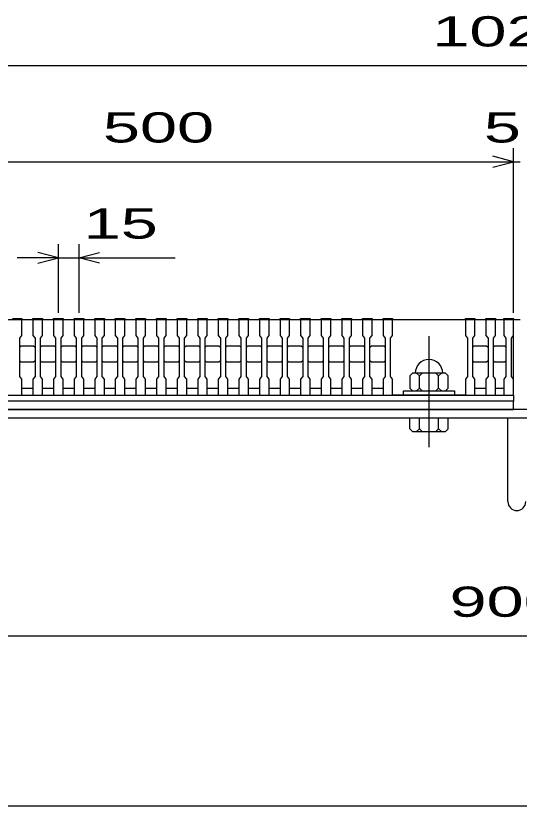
# Model space of a CAD drawing. Units: millimetres, scale not verified. Extents: x -1820 to 1731, y -1282 to 1054.
# Drawn here: x -1215 to -848, y -1146 to -571 of the extents above; entities that cross this region are included whole.
import ezdxf
from ezdxf.enums import TextEntityAlignment as Align

# ---------------------------------------------------------------- set-up
doc = ezdxf.new("R2010")
doc.units = ezdxf.units.MM
doc.header["$LTSCALE"] = 10
doc.linetypes.add('CHAIN', pattern=[18.5, 12, -1.5, 3.5, -1.5])
for name, color, linetype, lineweight in [('0_2', 150, 'Continuous', 25), ('16', 3, 'Continuous', 25), ('19', 6, 'Continuous', 25), ('22', 4, 'Continuous', 25)]:
    doc.layers.add(name, color=color, linetype=linetype, lineweight=lineweight)
doc.styles.add('ベクトル', font='')
doc.styles.get('ベクトル').set_extended_font_data('ベクトル')

msp = doc.modelspace()

# ---------------------------------------------------------------- linework, layer by layer
at = {"layer": '0_2'}
msp.add_line((1731, -1146.5), (-1729, -1146.5), dxfattribs=at)
at = {"layer": '16'}
for p, q in [((-1352.5, -792), (-852.5, -792)), ((-1217.5, -791.3), (-1210.5, -791.3)), ((-1210.5, -792), (-1217.5, -792)), ((-1210.5, -791.3), (-1210.5, -792)), ((-1210.5, -803.5), (-1210.5, -792)), ((-1202.5, -792), (-1202.5, -791.3)), ((-1202.5, -791.3), (-1195.5, -791.3)), ((-1202.5, -792), (-1202.5, -803.5)), ((-1195.5, -792), (-1202.5, -792)), ((-1195.5, -791.3), (-1195.5, -792)), ((-1195.5, -803.5), (-1195.5, -792)), ((-1187.5, -792), (-1187.5, -791.3)), ((-1187.5, -791.3), (-1180.5, -791.3)), ((-1187.5, -792), (-1187.5, -803.5)), ((-1180.5, -792), (-1187.5, -792)), ((-1180.5, -791.3), (-1180.5, -792)), ((-1180.5, -803.5), (-1180.5, -792)), ((-1172.5, -792), (-1172.5, -791.3)), ((-1172.5, -791.3), (-1165.5, -791.3)), ((-1172.5, -792), (-1172.5, -803.5)), ((-1165.5, -792), (-1172.5, -792)), ((-1165.5, -791.3), (-1165.5, -792)), ((-1165.5, -803.5), (-1165.5, -792)), ((-1157.5, -792), (-1157.5, -791.3)), ((-1157.5, -791.3), (-1150.5, -791.3)), ((-1157.5, -792), (-1157.5, -803.5)), ((-1150.5, -792), (-1157.5, -792)), ((-1150.5, -791.3), (-1150.5, -792)), ((-1150.5, -803.5), (-1150.5, -792)), ((-1142.5, -792), (-1142.5, -791.3)), ((-1142.5, -791.3), (-1135.5, -791.3)), ((-1142.5, -792), (-1142.5, -803.5)), ((-1135.5, -792), (-1142.5, -792)), ((-1135.5, -791.3), (-1135.5, -792)), ((-1135.5, -803.5), (-1135.5, -792)), ((-1127.5, -792), (-1127.5, -791.3)), ((-1127.5, -791.3), (-1120.5, -791.3)), ((-1127.5, -792), (-1127.5, -803.5)), ((-1120.5, -792), (-1127.5, -792)), ((-1120.5, -791.3), (-1120.5, -792)), ((-1120.5, -803.5), (-1120.5, -792)), ((-1112.5, -792), (-1112.5, -791.3)), ((-1112.5, -791.3), (-1105.5, -791.3)), ((-1112.5, -792), (-1112.5, -803.5)), ((-1105.5, -792), (-1112.5, -792)), ((-1105.5, -791.3), (-1105.5, -792)), ((-1105.5, -803.5), (-1105.5, -792)), ((-1097.5, -792), (-1097.5, -791.3)), ((-1097.5, -791.3), (-1090.5, -791.3)), ((-1097.5, -792), (-1097.5, -803.5)), ((-1090.5, -792), (-1097.5, -792)), ((-1090.5, -791.3), (-1090.5, -792)), ((-1090.5, -803.5), (-1090.5, -792)), ((-1082.5, -792), (-1082.5, -791.3)), ((-1082.5, -791.3), (-1075.5, -791.3)), ((-1082.5, -792), (-1082.5, -803.5)), ((-1075.5, -792), (-1082.5, -792)), ((-1075.5, -791.3), (-1075.5, -792)), ((-1075.5, -803.5), (-1075.5, -792)), ((-1067.5, -792), (-1067.5, -791.3)), ((-1067.5, -791.3), (-1060.5, -791.3)), ((-1067.5, -792), (-1067.5, -803.5)), ((-1060.5, -792), (-1067.5, -792)), ((-1060.5, -791.3), (-1060.5, -792)), ((-1060.5, -803.5), (-1060.5, -792)), ((-1052.5, -792), (-1052.5, -791.3)), ((-1052.5, -791.3), (-1045.5, -791.3)), ((-1052.5, -792), (-1052.5, -803.5)), ((-1045.5, -792), (-1052.5, -792)), ((-1045.5, -791.3), (-1045.5, -792)), ((-1045.5, -803.5), (-1045.5, -792)), ((-1037.5, -792), (-1037.5, -791.3)), ((-1037.5, -791.3), (-1030.5, -791.3)), ((-1037.5, -792), (-1037.5, -803.5)), ((-1030.5, -792), (-1037.5, -792)), ((-1030.5, -791.3), (-1030.5, -792)), ((-1030.5, -803.5), (-1030.5, -792)), ((-1022.5, -792), (-1022.5, -791.3)), ((-1022.5, -791.3), (-1015.5, -791.3)), ((-1022.5, -792), (-1022.5, -803.5)), ((-1015.5, -792), (-1022.5, -792)), ((-1015.5, -791.3), (-1015.5, -792)), ((-1015.5, -803.5), (-1015.5, -792)), ((-1007.5, -792), (-1007.5, -791.3)), ((-1007.5, -791.3), (-1000.5, -791.3)), ((-1007.5, -792), (-1007.5, -803.5)), ((-1000.5, -792), (-1007.5, -792)), ((-1000.5, -791.3), (-1000.5, -792)), ((-1000.5, -803.5), (-1000.5, -792)), ((-992.5, -792), (-992.5, -791.3)), ((-992.5, -791.3), (-985.5, -791.3)), ((-992.5, -792), (-992.5, -803.5)), ((-985.5, -792), (-992.5, -792)), ((-985.5, -791.3), (-985.5, -792)), ((-985.5, -803.5), (-985.5, -792)), ((-977.5, -792), (-977.5, -791.3)), ((-977.5, -791.3), (-970.5, -791.3)), ((-977.5, -792), (-977.5, -803.5)), ((-970.5, -792), (-977.5, -792)), ((-970.5, -791.3), (-970.5, -792)), ((-970.5, -803.5), (-970.5, -792)), ((-962.5, -792), (-962.5, -791.3)), ((-962.5, -791.3), (-955.5, -791.3)), ((-962.5, -792), (-962.5, -803.5)), ((-955.5, -792), (-962.5, -792)), ((-955.5, -791.3), (-955.5, -792)), ((-955.5, -803.5), (-955.5, -792)), ((-947.5, -792), (-947.5, -791.3)), ((-947.5, -791.3), (-940.5, -791.3)), ((-947.5, -792), (-947.5, -803.5)), ((-940.5, -792), (-947.5, -792)), ((-940.5, -791.3), (-940.5, -792)), ((-940.5, -803.5), (-940.5, -792)), ((-940.5, -792), (-887.5, -792)), ((-887.5, -792), (-887.5, -791.3)), ((-887.5, -791.3), (-880.5, -791.3)), ((-887.5, -792), (-887.5, -803.5)), ((-880.5, -792), (-887.5, -792)), ((-880.5, -791.3), (-880.5, -792)), ((-880.5, -803.5), (-880.5, -792)), ((-872.5, -792), (-872.5, -791.3)), ((-872.5, -791.3), (-865.5, -791.3)), ((-872.5, -792), (-872.5, -803.5)), ((-865.5, -792), (-872.5, -792)), ((-865.5, -791.3), (-865.5, -792)), ((-865.5, -803.5), (-865.5, -792)), ((-859.5, -792), (-859.5, -791.3)), ((-859.5, -791.3), (-852.5, -791.3)), ((-859.5, -792), (-859.5, -803.5)), ((-852.5, -792), (-859.5, -792)), ((-852.5, -791.3), (-852.5, -792)), ((-852.5, -803.5), (-852.5, -792)), ((-852.5, -842), (-852.5, -792)), ((-1212, -805.5), (-1210.5, -803.5)), ((-1212, -833.5), (-1212, -805.5)), ((-1202.5, -803.5), (-1201, -805.5)), ((-1201, -805.5), (-1201, -833.5)), ((-1197, -805.5), (-1195.5, -803.5)), ((-1197, -833.5), (-1197, -805.5)), ((-1187.5, -803.5), (-1186, -805.5)), ((-1186, -805.5), (-1186, -833.5)), ((-1182, -805.5), (-1180.5, -803.5)), ((-1182, -833.5), (-1182, -805.5)), ((-1172.5, -803.5), (-1171, -805.5)), ((-1171, -805.5), (-1171, -833.5)), ((-1167, -805.5), (-1165.5, -803.5)), ((-1167, -833.5), (-1167, -805.5)), ((-1157.5, -803.5), (-1156, -805.5)), ((-1156, -805.5), (-1156, -833.5)), ((-1152, -805.5), (-1150.5, -803.5)), ((-1152, -833.5), (-1152, -805.5)), ((-1142.5, -803.5), (-1141, -805.5)), ((-1141, -805.5), (-1141, -833.5)), ((-1137, -805.5), (-1135.5, -803.5)), ((-1137, -833.5), (-1137, -805.5)), ((-1127.5, -803.5), (-1126, -805.5)), ((-1126, -805.5), (-1126, -833.5)), ((-1122, -805.5), (-1120.5, -803.5)), ((-1122, -833.5), (-1122, -805.5)), ((-1112.5, -803.5), (-1111, -805.5)), ((-1111, -805.5), (-1111, -833.5)), ((-1107, -805.5), (-1105.5, -803.5)), ((-1107, -833.5), (-1107, -805.5)), ((-1097.5, -803.5), (-1096, -805.5)), ((-1096, -805.5), (-1096, -833.5)), ((-1092, -805.5), (-1090.5, -803.5)), ((-1092, -833.5), (-1092, -805.5)), ((-1082.5, -803.5), (-1081, -805.5)), ((-1081, -805.5), (-1081, -833.5)), ((-1077, -805.5), (-1075.5, -803.5)), ((-1077, -833.5), (-1077, -805.5)), ((-1067.5, -803.5), (-1066, -805.5)), ((-1066, -805.5), (-1066, -833.5)), ((-1062, -805.5), (-1060.5, -803.5)), ((-1062, -833.5), (-1062, -805.5)), ((-1052.5, -803.5), (-1051, -805.5)), ((-1051, -805.5), (-1051, -833.5)), ((-1047, -805.5), (-1045.5, -803.5)), ((-1047, -833.5), (-1047, -805.5)), ((-1037.5, -803.5), (-1036, -805.5)), ((-1036, -805.5), (-1036, -833.5)), ((-1032, -805.5), (-1030.5, -803.5)), ((-1032, -833.5), (-1032, -805.5)), ((-1022.5, -803.5), (-1021, -805.5)), ((-1021, -805.5), (-1021, -833.5)), ((-1017, -805.5), (-1015.5, -803.5)), ((-1017, -833.5), (-1017, -805.5)), ((-1007.5, -803.5), (-1006, -805.5)), ((-1006, -805.5), (-1006, -833.5)), ((-1002, -805.5), (-1000.5, -803.5)), ((-1002, -833.5), (-1002, -805.5)), ((-992.5, -803.5), (-991, -805.5)), ((-991, -805.5), (-991, -833.5)), ((-987, -805.5), (-985.5, -803.5)), ((-987, -833.5), (-987, -805.5)), ((-977.5, -803.5), (-976, -805.5)), ((-976, -805.5), (-976, -833.5)), ((-972, -805.5), (-970.5, -803.5)), ((-972, -833.5), (-972, -805.5)), ((-962.5, -803.5), (-961, -805.5)), ((-961, -805.5), (-961, -833.5)), ((-957, -805.5), (-955.5, -803.5)), ((-957, -833.5), (-957, -805.5)), ((-947.5, -803.5), (-946, -805.5)), ((-946, -805.5), (-946, -833.5)), ((-942, -805.5), (-940.5, -803.5)), ((-942, -833.5), (-942, -805.5)), ((-887.5, -803.5), (-886, -805.5)), ((-886, -805.5), (-886, -833.5)), ((-882, -805.5), (-880.5, -803.5)), ((-882, -833.5), (-882, -805.5)), ((-872.5, -803.5), (-871, -805.5)), ((-871, -805.5), (-871, -833.5)), ((-867, -805.5), (-865.5, -803.5)), ((-867, -833.5), (-867, -805.5)), ((-859.5, -803.5), (-858, -805.5)), ((-858, -805.5), (-858, -833.5)), ((-854, -805.5), (-852.5, -803.5)), ((-854, -833.5), (-854, -805.5)), ((-1212, -812), (-1211, -811)), ((-1211, -811), (-1202, -811)), ((-1202, -811), (-1201, -812)), ((-1197, -812), (-1196, -811)), ((-1196, -811), (-1187, -811)), ((-1187, -811), (-1186, -812)), ((-1182, -812), (-1181, -811)), ((-1181, -811), (-1172, -811)), ((-1172, -811), (-1171, -812)), ((-1167, -812), (-1166, -811)), ((-1166, -811), (-1157, -811)), ((-1157, -811), (-1156, -812)), ((-1152, -812), (-1151, -811)), ((-1151, -811), (-1142, -811)), ((-1142, -811), (-1141, -812)), ((-1137, -812), (-1136, -811)), ((-1136, -811), (-1127, -811)), ((-1127, -811), (-1126, -812)), ((-1122, -812), (-1121, -811)), ((-1121, -811), (-1112, -811)), ((-1112, -811), (-1111, -812)), ((-1107, -812), (-1106, -811)), ((-1106, -811), (-1097, -811)), ((-1097, -811), (-1096, -812)), ((-1092, -812), (-1091, -811)), ((-1091, -811), (-1082, -811)), ((-1082, -811), (-1081, -812)), ((-1077, -812), (-1076, -811)), ((-1076, -811), (-1067, -811)), ((-1067, -811), (-1066, -812)), ((-1062, -812), (-1061, -811)), ((-1061, -811), (-1052, -811)), ((-1052, -811), (-1051, -812)), ((-1047, -812), (-1046, -811)), ((-1046, -811), (-1037, -811)), ((-1037, -811), (-1036, -812)), ((-1032, -812), (-1031, -811)), ((-1031, -811), (-1022, -811)), ((-1022, -811), (-1021, -812)), ((-1017, -812), (-1016, -811)), ((-1016, -811), (-1007, -811)), ((-1007, -811), (-1006, -812)), ((-1002, -812), (-1001, -811)), ((-1001, -811), (-992, -811)), ((-992, -811), (-991, -812)), ((-987, -812), (-986, -811)), ((-986, -811), (-977, -811)), ((-977, -811), (-976, -812)), ((-972, -812), (-971, -811)), ((-971, -811), (-962, -811)), ((-962, -811), (-961, -812)), ((-957, -812), (-956, -811)), ((-956, -811), (-947, -811)), ((-947, -811), (-946, -812)), ((-882, -812), (-881, -811)), ((-881, -811), (-872, -811)), ((-872, -811), (-871, -812)), ((-867, -812), (-866, -811)), ((-866, -811), (-859, -811)), ((-859, -811), (-858, -812)), ((-1211, -823), (-1212, -822)), ((-1202, -823), (-1211, -823)), ((-1201, -822), (-1202, -823)), ((-1196, -823), (-1197, -822)), ((-1187, -823), (-1196, -823)), ((-1186, -822), (-1187, -823)), ((-1181, -823), (-1182, -822)), ((-1172, -823), (-1181, -823)), ((-1171, -822), (-1172, -823)), ((-1166, -823), (-1167, -822)), ((-1157, -823), (-1166, -823)), ((-1156, -822), (-1157, -823)), ((-1151, -823), (-1152, -822)), ((-1142, -823), (-1151, -823)), ((-1141, -822), (-1142, -823)), ((-1136, -823), (-1137, -822)), ((-1127, -823), (-1136, -823)), ((-1126, -822), (-1127, -823)), ((-1121, -823), (-1122, -822)), ((-1112, -823), (-1121, -823)), ((-1111, -822), (-1112, -823)), ((-1106, -823), (-1107, -822)), ((-1097, -823), (-1106, -823)), ((-1096, -822), (-1097, -823)), ((-1091, -823), (-1092, -822)), ((-1082, -823), (-1091, -823)), ((-1081, -822), (-1082, -823)), ((-1076, -823), (-1077, -822)), ((-1067, -823), (-1076, -823)), ((-1066, -822), (-1067, -823)), ((-1061, -823), (-1062, -822)), ((-1052, -823), (-1061, -823)), ((-1051, -822), (-1052, -823)), ((-1046, -823), (-1047, -822)), ((-1037, -823), (-1046, -823)), ((-1036, -822), (-1037, -823)), ((-1031, -823), (-1032, -822)), ((-1022, -823), (-1031, -823)), ((-1021, -822), (-1022, -823)), ((-1016, -823), (-1017, -822)), ((-1007, -823), (-1016, -823)), ((-1006, -822), (-1007, -823)), ((-1001, -823), (-1002, -822)), ((-992, -823), (-1001, -823)), ((-991, -822), (-992, -823)), ((-986, -823), (-987, -822)), ((-977, -823), (-986, -823)), ((-976, -822), (-977, -823)), ((-971, -823), (-972, -822)), ((-962, -823), (-971, -823)), ((-961, -822), (-962, -823)), ((-956, -823), (-957, -822)), ((-947, -823), (-956, -823)), ((-946, -822), (-947, -823)), ((-881, -823), (-882, -822)), ((-872, -823), (-881, -823)), ((-871, -822), (-872, -823)), ((-866, -823), (-867, -822)), ((-859, -823), (-866, -823)), ((-858, -822), (-859, -823)), ((-1210.5, -835.5), (-1212, -833.5)), ((-1201, -833.5), (-1202.5, -835.5)), ((-1195.5, -835.5), (-1197, -833.5)), ((-1186, -833.5), (-1187.5, -835.5)), ((-1180.5, -835.5), (-1182, -833.5)), ((-1171, -833.5), (-1172.5, -835.5)), ((-1165.5, -835.5), (-1167, -833.5)), ((-1156, -833.5), (-1157.5, -835.5)), ((-1150.5, -835.5), (-1152, -833.5)), ((-1141, -833.5), (-1142.5, -835.5)), ((-1135.5, -835.5), (-1137, -833.5)), ((-1126, -833.5), (-1127.5, -835.5)), ((-1120.5, -835.5), (-1122, -833.5)), ((-1111, -833.5), (-1112.5, -835.5)), ((-1105.5, -835.5), (-1107, -833.5)), ((-1096, -833.5), (-1097.5, -835.5)), ((-1090.5, -835.5), (-1092, -833.5)), ((-1081, -833.5), (-1082.5, -835.5)), ((-1075.5, -835.5), (-1077, -833.5)), ((-1066, -833.5), (-1067.5, -835.5)), ((-1060.5, -835.5), (-1062, -833.5)), ((-1051, -833.5), (-1052.5, -835.5)), ((-1045.5, -835.5), (-1047, -833.5)), ((-1036, -833.5), (-1037.5, -835.5)), ((-1030.5, -835.5), (-1032, -833.5)), ((-1021, -833.5), (-1022.5, -835.5)), ((-1015.5, -835.5), (-1017, -833.5)), ((-1006, -833.5), (-1007.5, -835.5)), ((-1000.5, -835.5), (-1002, -833.5)), ((-991, -833.5), (-992.5, -835.5)), ((-985.5, -835.5), (-987, -833.5)), ((-976, -833.5), (-977.5, -835.5)), ((-970.5, -835.5), (-972, -833.5)), ((-961, -833.5), (-962.5, -835.5)), ((-955.5, -835.5), (-957, -833.5)), ((-946, -833.5), (-947.5, -835.5)), ((-940.5, -835.5), (-942, -833.5)), ((-926, -831), (-928, -833)), ((-928, -833), (-928, -842)), ((-902, -831), (-926, -831)), ((-921, -833), (-923, -831)), ((-919, -831), (-921, -833)), ((-921, -842), (-921, -833)), ((-907, -833), (-909, -831)), ((-905, -831), (-907, -833)), ((-907, -842), (-907, -833)), ((-900, -833), (-902, -831)), ((-900, -842), (-900, -833)), ((-886, -833.5), (-887.5, -835.5)), ((-880.5, -835.5), (-882, -833.5)), ((-871, -833.5), (-872.5, -835.5)), ((-865.5, -835.5), (-867, -833.5)), ((-858, -833.5), (-859.5, -835.5)), ((-852.5, -835.5), (-854, -833.5)), ((-1210.5, -847), (-1210.5, -835.5)), ((-1202.5, -835.5), (-1202.5, -847)), ((-1195.5, -847), (-1195.5, -835.5)), ((-1187.5, -835.5), (-1187.5, -847)), ((-1180.5, -847), (-1180.5, -835.5)), ((-1172.5, -835.5), (-1172.5, -847)), ((-1165.5, -847), (-1165.5, -835.5)), ((-1157.5, -835.5), (-1157.5, -847)), ((-1150.5, -847), (-1150.5, -835.5)), ((-1142.5, -835.5), (-1142.5, -847)), ((-1135.5, -847), (-1135.5, -835.5)), ((-1127.5, -835.5), (-1127.5, -847)), ((-1120.5, -847), (-1120.5, -835.5)), ((-1112.5, -835.5), (-1112.5, -847)), ((-1105.5, -847), (-1105.5, -835.5)), ((-1097.5, -835.5), (-1097.5, -847)), ((-1090.5, -847), (-1090.5, -835.5)), ((-1082.5, -835.5), (-1082.5, -847)), ((-1075.5, -847), (-1075.5, -835.5)), ((-1067.5, -835.5), (-1067.5, -847)), ((-1060.5, -847), (-1060.5, -835.5)), ((-1052.5, -835.5), (-1052.5, -847)), ((-1045.5, -847), (-1045.5, -835.5)), ((-1037.5, -835.5), (-1037.5, -847)), ((-1030.5, -847), (-1030.5, -835.5)), ((-1022.5, -835.5), (-1022.5, -847)), ((-1015.5, -847), (-1015.5, -835.5)), ((-1007.5, -835.5), (-1007.5, -847)), ((-1000.5, -847), (-1000.5, -835.5)), ((-992.5, -835.5), (-992.5, -847)), ((-985.5, -847), (-985.5, -835.5)), ((-977.5, -835.5), (-977.5, -847)), ((-970.5, -847), (-970.5, -835.5)), ((-962.5, -835.5), (-962.5, -847)), ((-955.5, -847), (-955.5, -835.5)), ((-947.5, -835.5), (-947.5, -847)), ((-940.5, -847), (-940.5, -835.5)), ((-887.5, -835.5), (-887.5, -847)), ((-880.5, -847), (-880.5, -835.5)), ((-872.5, -835.5), (-872.5, -847)), ((-865.5, -847), (-865.5, -835.5)), ((-859.5, -835.5), (-859.5, -847)), ((-852.5, -847), (-852.5, -835.5)), ((-1210.5, -842), (-1202.5, -842)), ((-1195.5, -842), (-1187.5, -842)), ((-1180.5, -842), (-1172.5, -842)), ((-1165.5, -842), (-1157.5, -842)), ((-1150.5, -842), (-1142.5, -842)), ((-1135.5, -842), (-1127.5, -842)), ((-1120.5, -842), (-1112.5, -842)), ((-1105.5, -842), (-1097.5, -842)), ((-1090.5, -842), (-1082.5, -842)), ((-1075.5, -842), (-1067.5, -842)), ((-1060.5, -842), (-1052.5, -842)), ((-1045.5, -842), (-1037.5, -842)), ((-1030.5, -842), (-1022.5, -842)), ((-1015.5, -842), (-1007.5, -842)), ((-1000.5, -842), (-992.5, -842)), ((-985.5, -842), (-977.5, -842)), ((-970.5, -842), (-962.5, -842)), ((-955.5, -842), (-947.5, -842)), ((-932.5, -847), (-932.5, -844)), ((-932.5, -844), (-895.5, -844)), ((-928, -842), (-926, -844)), ((-923, -844), (-921, -842)), ((-921, -842), (-919, -844)), ((-909, -844), (-907, -842)), ((-907, -842), (-905, -844)), ((-902, -844), (-900, -842)), ((-895.5, -844), (-895.5, -847)), ((-880.5, -842), (-872.5, -842)), ((-865.5, -842), (-859.5, -842)), ((-1352.5, -847), (-852.5, -847)), ((-852.5, -851.5), (-1352.5, -851.5)), ((-1217.5, -847), (-1210.5, -847)), ((-1202.5, -847), (-1195.5, -847)), ((-1187.5, -847), (-1180.5, -847)), ((-1172.5, -847), (-1165.5, -847)), ((-1157.5, -847), (-1150.5, -847)), ((-1142.5, -847), (-1135.5, -847)), ((-1127.5, -847), (-1120.5, -847)), ((-1112.5, -847), (-1105.5, -847)), ((-1097.5, -847), (-1090.5, -847)), ((-1082.5, -847), (-1075.5, -847)), ((-1067.5, -847), (-1060.5, -847)), ((-1052.5, -847), (-1045.5, -847)), ((-1037.5, -847), (-1030.5, -847)), ((-1022.5, -847), (-1015.5, -847)), ((-1007.5, -847), (-1000.5, -847)), ((-992.5, -847), (-985.5, -847)), ((-977.5, -847), (-970.5, -847)), ((-962.5, -847), (-955.5, -847)), ((-947.5, -847), (-940.5, -847)), ((-887.5, -847), (-940.5, -847)), ((-895.5, -847), (-932.5, -847)), ((-887.5, -847), (-880.5, -847)), ((-872.5, -847), (-865.5, -847)), ((-859.5, -847), (-852.5, -847)), ((-852.5, -847), (-852.5, -851.5)), ((-852.5, -857.5), (-852.5, -851.5)), ((-1352.5, -857.5), (-852.5, -857.5))]:
    msp.add_line(p, q, dxfattribs=at)
at = {"layer": '16', "linetype": 'CHAIN'}
msp.add_line((-914, -804), (-914, -885), dxfattribs=at)
at = {"layer": '16'}
msp.add_arc((-914, -831), 10, 0, 180, dxfattribs=at)
at = {"layer": '19'}
for p, q in [((-852.5, -792), (-847.5, -792)), ((-346, -857.5), (-1354, -857.5)), ((-1360, -863.5), (-340, -863.5)), ((-928, -871.5), (-928, -863.5)), ((-928, -863.5), (-900, -863.5)), ((-921, -871.5), (-921, -863.5)), ((-907, -871.5), (-907, -863.5)), ((-900, -871.5), (-900, -863.5)), ((-856.5, -924.61), (-856.5, -863.5)), ((-926, -873.5), (-928, -871.5)), ((-926, -873.5), (-902, -873.5)), ((-923, -873.5), (-921, -871.5)), ((-919, -873.5), (-921, -871.5)), ((-909, -873.5), (-907, -871.5)), ((-905, -873.5), (-907, -871.5)), ((-900, -871.5), (-902, -873.5))]:
    msp.add_line(p, q, dxfattribs=at)
msp.add_arc((-850, -924.61), 6.5, 180, 0, dxfattribs=at)
at = {"layer": '22'}
for p, q in [((-1360, -607), (-340, -607)), ((-852.5, -787), (-852.5, -667)), ((-852.5, -677), (-867.5, -673)), ((-1352.5, -677), (-852.5, -677)), ((-867.5, -681), (-852.5, -677)), ((-852.5, -677), (-847.5, -677)), ((-1184, -787), (-1184, -737)), ((-1169, -737), (-1169, -787)), ((-1184, -747), (-1214, -747)), ((-1184, -747), (-1199, -743)), ((-1199, -751), (-1184, -747)), ((-1184, -747), (-1169, -747)), ((-1169, -747), (-1154, -743)), ((-1154, -751), (-1169, -747)), ((-1169, -747), (-1099, -747)), ((-1300, -1022.5), (-400, -1022.5))]:
    msp.add_line(p, q, dxfattribs=at)

# ---------------------------------------------------------------- texts
at = {"layer": '22', "color": 2, "style": 'ベクトル', "width": 1.65}
for s, p in [(' 1020 ', (-925, -582)), (' 500 ', (-1165, -652)), (' 5 ', (-887.5, -652)), (' 15 ', (-1179, -722)), (' 900 ', (-912.5, -997.5))]:
    msp.add_text(s, height=21.99, dxfattribs=at).set_placement(p, align=Align.MIDDLE_LEFT)

doc.saveas('drawing.dxf')
